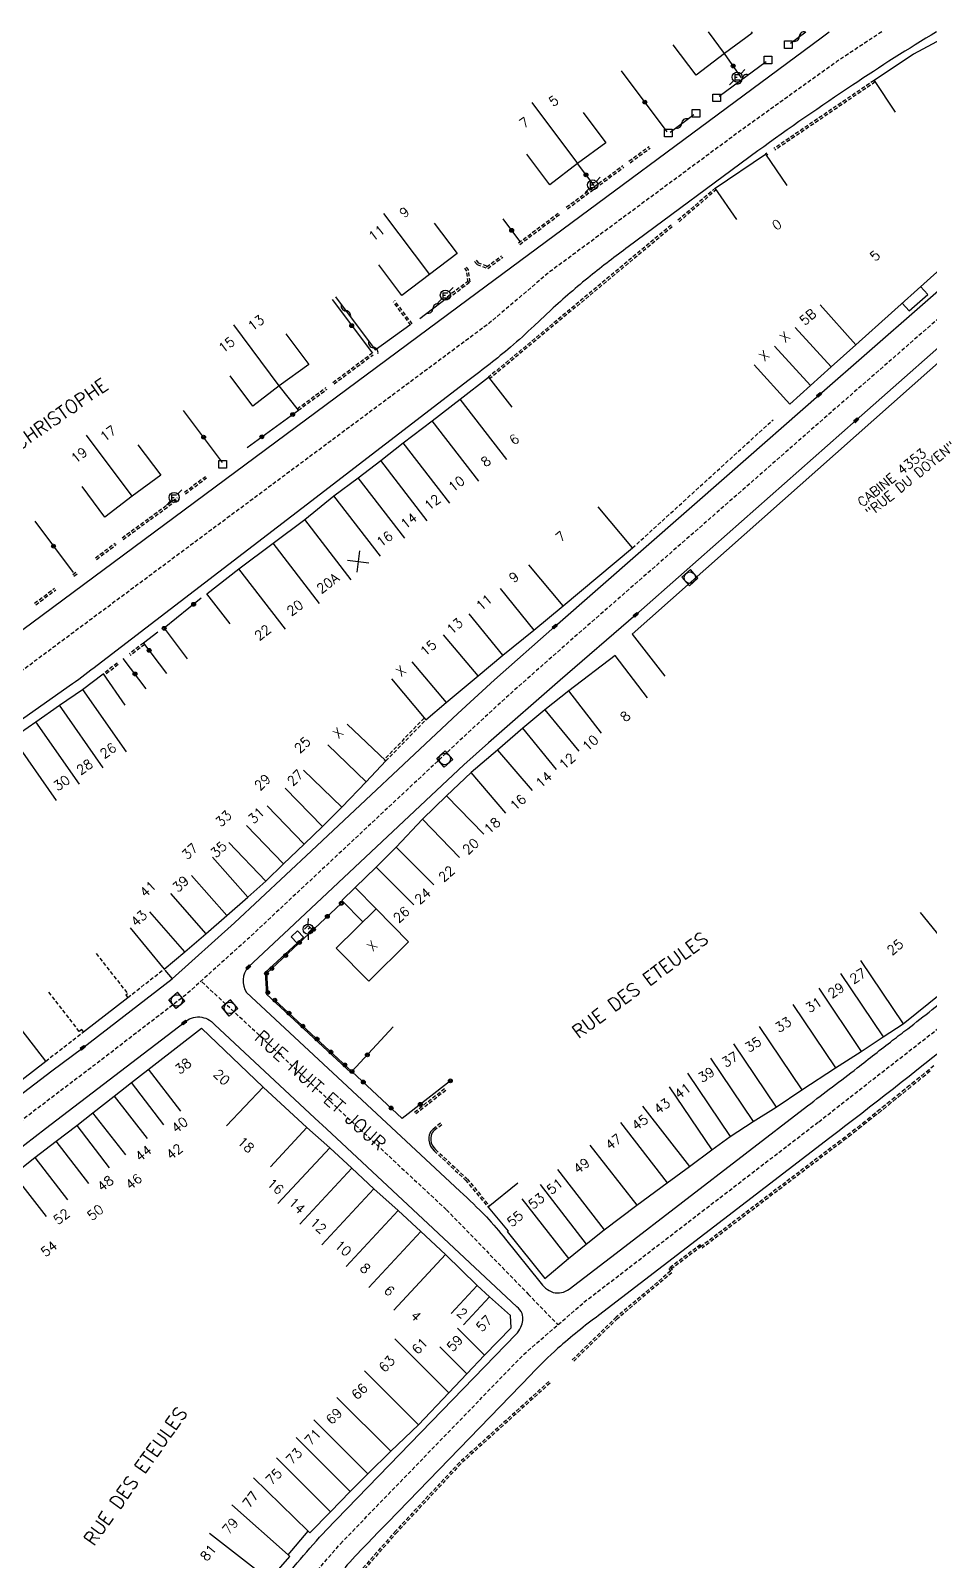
# Model space of a CAD drawing. Header units: millimetres. Extents: x 126000 to 127000, y 153000 to 154000.
# Drawn here: x 126389 to 126506.9, y 153799.6 to 154000.2 of the extents above; entities that cross this region are included whole.
import ezdxf
from ezdxf.enums import TextEntityAlignment as Align

# ---------------------------------------------------------------- set-up
doc = ezdxf.new("R2010")
doc.units = ezdxf.units.MM
doc.linetypes.add('DASHED', pattern=[0.75, 0.5, -0.25])
doc.layers.get('0').update_dxf_attribs({"linetype": 'CONTINUOUS'})
for name, color, linetype in [('W0001', 6, 'DASHED'), ('W0008', 7, 'CONTINUOUS'), ('W0100', 7, 'CONTINUOUS'), ('W0105', 7, 'CONTINUOUS'), ('W0112', 1, 'DASHED'), ('W0310', 3, 'CONTINUOUS'), ('W0322', 7, 'CONTINUOUS'), ('W0334', 7, 'CONTINUOUS'), ('W0400', 7, 'CONTINUOUS'), ('W0420', 7, 'CONTINUOUS'), ('W0471', 7, 'CONTINUOUS'), ('W0984', 7, 'CONTINUOUS'), ('W0989', 7, 'CONTINUOUS'), ('W0991', 7, 'CONTINUOUS'), ('W1102', 7, 'CONTINUOUS')]:
    doc.layers.add(name, color=color, linetype=linetype)
doc.styles.get("Standard").update_dxf_attribs({"font": 'romans.shx', "width": 0.85})

# ---------------------------------------------------------------- blocks, each defined once
blk = doc.blocks.new('t322o')
at = {"color": 0, "linetype": 'Continuous'}
for radius in [0.25, 0.15]:
    blk.add_circle((0, 0), radius, dxfattribs=at)
blk = doc.blocks.new('T400')
for p, q in [((-0.15, 0.3), (0.15, 0.3)), ((-0.15, -0.25), (-0.15, 0.3)), ((-0.15, 0.15), (0.15, 0.15)), ((-0.15, 0), (0.15, 0)), ((0.15, 0.3), (0.15, -0.25)), ((-0.15, -0.15), (0.15, -0.15)), ((-0.15, -0.25), (-0.15, -0.3)), ((-0.15, -0.3), (0.15, -0.3)), ((0.15, -0.3), (0.15, -0.25))]:
    blk.add_line(p, q)
blk = doc.blocks.new('T420')
for p, q in [((0.75, 0.75), (-0.75, 0.75)), ((-0.75, 0.75), (-0.75, -0.75)), ((0.75, 0.75), (0.75, -0.75)), ((0.75, -0.75), (-0.75, -0.75))]:
    blk.add_line(p, q)
blk.add_ellipse((0, 0), major_axis=(-0.53, 0.53), ratio=1, start_param=3.926991, end_param=10.210176)
blk = doc.blocks.new('T471')
for p, q in [((-0.333334, 0.333334), (-0.333334, -0.333334)), ((-0.333334, 0.333334), (0.333334, 0.333334)), ((-0.333334, 0), (0, 0)), ((0.500001, 0.500001), (1.000002, 1.000002)), ((-0.500001, -0.500001), (-1.000002, -1.000002)), ((-0.333334, -0.333334), (0.333334, -0.333334))]:
    blk.add_line(p, q)
blk.add_ellipse((0, 0), major_axis=(0.471405, 0.471405), ratio=1, start_param=5.4977871438, end_param=11.780972451)
blk = doc.blocks.new('CLOTURE')
at = {"layer": 'W0322', "linetype": 'Continuous'}
for radius in [0.25, 0.15]:
    blk.add_circle((0, 0), radius, dxfattribs=at)
blk = doc.blocks.new('t310o')
at = {"color": 0, "linetype": 'Continuous'}
for centre, start, end in [((-0.5, 0.38), 216.8699, 323.1304), ((0.5, -0.37), 36.8699, 143.1303)]:
    blk.add_arc(centre, 0.625, start, end, dxfattribs=at)
blk = doc.blocks.new('t112o')
at = {"color": 0, "linetype": 'Continuous'}
for p, q in [((-0.5, 0.5), (0.5, 0.5)), ((-0.5, -0.5), (-0.5, 0.5)), ((0.5, 0.5), (0.5, -0.5)), ((0.5, -0.5), (-0.5, -0.5))]:
    blk.add_line(p, q, dxfattribs=at)
blk = doc.blocks.new('t991o')
at = {"color": 0, "linetype": 'Continuous'}
for p, q in [((-1, 1), (1, -1)), ((-1, -1), (1, 1))]:
    blk.add_line(p, q, dxfattribs=at)

msp = doc.modelspace()

# ---------------------------------------------------------------- linework, layer by layer
at = {"layer": 'W0001', "flags": 128}
for points in [[(126500.68, 154000), (126494.79, 153996.11), (126482.01, 153986.93), (126456.93, 153968.38), (126449.2, 153961.8), (126385.36, 153914.33), (126331.4, 153875.37), (126310.18, 153859.95), (126301.2, 153853.84), (126290.75, 153846.72), (126276.51, 153837.44), (126269.42, 153832.32), (126261.17, 153824.36), (126251.2, 153810.19), (126244.91, 153792.9), (126242.69, 153780.17), (126241.34, 153769.08), (126235.64, 153718.05), (126231.5, 153683.04), (126231.5, 153683.04)], [(126554.52, 153997.96), (126542.9, 153990.4), (126531.48, 153982.94), (126522.11, 153974.68), (126514.08, 153967.63), (126494.28, 153950.34), (126482.51, 153940.01), (126459.6, 153919.97), (126451.72, 153913), (126446.98, 153908.63), (126427.74, 153890.62), (126417.66, 153881.18), (126409.38, 153873.71), (126397.55, 153864.61), (126393.52, 153861.56), (126371.32, 153844.68), (126368.93, 153842.88), (126355, 153832.33), (126347.04, 153826.33), (126330.39, 153813.74)], [(126428.36, 153859.76), (126411.4, 153875.54)]]:
    msp.add_lwpolyline(points, dxfattribs=at)
at = {"layer": 'W0001'}
for points in [[(126391.94, 153751.67), (126395.41, 153756.2), (126409.86, 153776.57), (126420.68, 153790.93), (126424.19, 153795.43), (126429.69, 153801.77), (126453.7, 153826.58), (126461.62, 153833.43), (126492.41, 153857.1), (126510.42, 153871.17), (126544.34, 153899.62), (126556.02, 153908.94), (126572.58, 153921.16), (126577.82, 153925.03), (126577.82, 153925.03)], [(126428.36, 153859.76), (126428.93, 153859.21), (126443.6, 153845.55), (126454.32, 153834.49), (126458.21, 153830.48), (126458.21, 153830.48)]]:
    msp.add_lwpolyline(points, dxfattribs=at)
at = {"layer": 'W0008'}
for p, q in [((126406.65, 153876.96), (126407.62, 153875.83)), ((126396, 153868.88), (126401.78, 153873.38))]:
    msp.add_line(p, q, dxfattribs=at)
at = {"layer": 'W0008', "flags": 128}
for points in [[(126293.1, 153869.49), (126297.46, 153865.12), (126296.56, 153862.34, 0.0469), (126300.54, 153861.49, 0.0535), (126302.82, 153861.53, 0.0529), (126306.65, 153862.57, 0.0718), (126310.29, 153864.27), (126324.14, 153874.3), (126446.43, 153964.96), (126492.72, 153999.21), (126493.8, 154000, -0.0056)], [(126507.87, 154000, 0.014784), (126496.86, 153993, 0.0123), (126484.44, 153984.39), (126467.43, 153971.81, 0.0107), (126462.44, 153967.97, 0.0178), (126457.28, 153963.51), (126455.08, 153961.45, -0.0106), (126451.98, 153958.65, -0.0134), (126446.57, 153954.36), (126424.62, 153937.5), (126397.76, 153916.92, -0.0103), (126394.55, 153914.5), (126371.77, 153898.49)]]:
    msp.add_lwpolyline(points, format="xyb", dxfattribs=at)
at = {"layer": 'W0008'}
for points in [[(126323.41, 153833.61), (126332.98, 153821.2, 0.41599), (126335.29, 153820.91), (126335.49, 153821.05), (126345.38, 153828.52), (126353.35, 153834.52), (126367.27, 153845.08), (126369.66, 153846.87), (126391.85, 153863.76), (126395.88, 153866.8), (126407.62, 153875.83), (126415.8, 153883.2), (126425.87, 153892.63), (126445.1, 153910.64), (126449.88, 153915.05), (126457.79, 153922.04), (126480.7, 153942.08), (126492.46, 153952.41), (126512.26, 153969.7), (126520.29, 153976.74), (126531.46, 153986.58, 0.355695), (126532.7, 153990.2), (126529.46, 153997.81)], [(126543.74, 153968.53), (126536.09, 153979.67), (126535.64, 153980.28, 0.448736), (126533.3, 153980.87), (126522.14, 153971.04), (126513.35, 153963.24), (126497.32, 153949.08), (126474.78, 153929.15), (126468.42, 153923.56), (126458.51, 153914.99), (126449.11, 153906.76), (126445.86, 153903.88), (126422.95, 153882.38), (126417.59, 153877.37, 0.33477), (126417.37, 153874.04), (126429.95, 153862.34)], [(126429.95, 153862.34), (126445.36, 153847.98, -0.0165), (126448.82, 153844.63, -0.019), (126451.33, 153841.7), (126455.83, 153836.12, 0.152), (126457.58, 153834.72, 0.2246), (126459.69, 153835.15), (126466.41, 153840.31), (126490.96, 153859.2, 0.001), (126497.45, 153864.15, -0.0023), (126502.1, 153867.78, 0.0004), (126504.09, 153869.29, 0.0094), (126510.41, 153874.37, 0.0006), (126520.91, 153883.04, 0.0012), (126534.81, 153894.63), (126543.48, 153901.89, -0.0023), (126548.96, 153906.49, -0.0143), (126558.08, 153913.52), (126571.1, 153923.03, 0.1661), (126572, 153924.43, 0.1925), (126571.23, 153928.27, 0.0242), (126569.25, 153931.2), (126543.74, 153968.53), (126543.74, 153968.53)], [(126594.8, 153895.12, -0.0014), (126592.82, 153897.64, -0.0109), (126587.01, 153905.38, -0.0046), (126583.13, 153910.94), (126578.75, 153917.32, 0.0755), (126577.18, 153919.17, 0.1567), (126575.63, 153919.83, 0.166), (126574.06, 153919.29), (126553.95, 153904.35, 0.0106), (126549.1, 153900.62, 0.0051), (126545.2, 153897.35), (126515.87, 153872.54, -0.0032), (126510.43, 153867.98, -0.0086), (126493.86, 153855), (126463.55, 153831.71, 0.0195), (126458.21, 153827.41, 0.017), (126454.67, 153823.93), (126435.89, 153804.56, 0.0092), (126430.24, 153798.62, 0.0139)], [(126347.65, 153790.47), (126341.77, 153797.64), (126337.25, 153805.23), (126334.21, 153810.48, -0.386593), (126334.41, 153813.17), (126337.47, 153815.59), (126367.6, 153838.39), (126374.23, 153843.48), (126376.05, 153844.67), (126391.02, 153856.21), (126409.21, 153870.11, -0.432094), (126413.15, 153869.86), (126426.34, 153857.58)], [(126347.65, 153790.47, -0.0012), (126355.84, 153783.43, 0.0158), (126363.46, 153777.1), (126389.06, 153757.64, 0.1249), (126390.58, 153756.79, 0.1883), (126392.15, 153757.33, 0.0723), (126393.64, 153759.06), (126408.16, 153778.49), (126411.41, 153782.8), (126418.91, 153792.76, -0.0074), (126422.42, 153797.31, -0.0239), (126429.13, 153804.92), (126452.73, 153829.23, 0.0904), (126453.34, 153830.15, 0.1935), (126453.5, 153831.95, 0.108), (126452.82, 153832.85), (126441.84, 153843.12), (126427.84, 153856.19), (126426.34, 153857.58), (126426.34, 153857.58)]]:
    msp.add_lwpolyline(points, format="xyb", dxfattribs=at)
for points in [[(126431.63, 153887.8), (126429.87, 153886.1), (126432.62, 153883.3)], [(126424, 153880.5), (126419.8, 153876.67), (126419.97, 153873.82), (126431.04, 153863.55)]]:
    msp.add_lwpolyline(points, dxfattribs=at)
at = {"layer": 'W0100'}
for p, q in [((126497.26, 153958.98), (126511.65, 153971.88)), ((126494.04, 153956.07), (126497.26, 153958.98)), ((126488.63, 153951.17), (126494.04, 153956.07)), ((126467.93, 153921.05), (126472.21, 153915.51))]:
    msp.add_line(p, q, dxfattribs=at)
at = {"layer": 'W0100', "flags": 128}
for points in [[(126483.55, 154000), (126483.68, 153999.82), (126480.06, 153997.16), (126476.32, 153994.31), (126473.32, 153998.32), (126473.32, 153998.32)], [(126510.31, 154000), (126504.86, 153997.06), (126499.68, 153993.64), (126502.44, 153989.47), (126502.44, 153989.47)], [(126461.5, 153989.43), (126464.51, 153985.44), (126460.78, 153982.72), (126457.15, 153979.95), (126454.14, 153983.95), (126454.14, 153983.95)], [(126481.67, 153975.39), (126478.85, 153979.52), (126485.41, 153983.98), (126488.22, 153979.85), (126488.22, 153979.85)], [(126441.99, 153974.93), (126445, 153970.94), (126441.35, 153968.19), (126437.72, 153965.45), (126434.71, 153969.45), (126434.71, 153969.45)], [(126422.54, 153960.39), (126425.53, 153956.38), (126421.67, 153953.59), (126418.2, 153950.91), (126415.21, 153954.91), (126415.21, 153954.91)], [(126415.22, 153922.38), (126412.16, 153926.33), (126416.38, 153929.61), (126420.84, 153932.95), (126425, 153936.07), (126428.82, 153939.18), (126432.01, 153941.53), (126434.97, 153943.79), (126437.9, 153946.13), (126441.72, 153948.99), (126445.39, 153951.83), (126449.11, 153954.73), (126452.18, 153950.78), (126452.18, 153950.78)], [(126403.11, 153945.87), (126406.11, 153941.87), (126402.38, 153939.13), (126398.79, 153936.38), (126395.79, 153940.38), (126395.79, 153940.38)], [(126375.53, 153893.54), (126372.68, 153897.65), (126377.58, 153901.04), (126386.72, 153907.42), (126389.74, 153909.54), (126392.86, 153911.7), (126395.87, 153913.79), (126398.56, 153915.83), (126401.4, 153911.72), (126401.4, 153911.72)]]:
    msp.add_lwpolyline(points, dxfattribs=at)
at = {"layer": 'W0100'}
for points in [[(126534.22, 153972.99), (126537.53, 153975.23), (126534.42, 153979.83), (126523.57, 153970.3), (126514.32, 153962.14), (126467.93, 153921.05)], [(126436.37, 153915.16), (126440.87, 153909.8), (126443.55, 153912.05), (126447.73, 153915.58), (126450.99, 153918.27), (126455.04, 153921.56), (126458.88, 153924.73), (126467.99, 153932.33), (126463.5, 153937.71)], [(126469.97, 153912.69), (126465.71, 153918.24), (126459.65, 153913.6), (126456.51, 153911.1), (126453.59, 153908.72), (126450.29, 153905.83), (126446.83, 153902.89), (126443.6, 153899.82), (126440.45, 153896.76), (126437.01, 153893.12), (126434.35, 153890.49), (126431.63, 153887.8), (126434.37, 153885.03), (126429.12, 153879.86), (126433.39, 153875.53), (126438.63, 153880.7)], [(126402.11, 153882.52), (126406.57, 153877.12), (126409.28, 153879.36), (126412.01, 153881.74), (126414.77, 153884.14), (126417.52, 153886.56), (126419.88, 153888.66), (126422.23, 153890.91), (126424.93, 153893.48), (126427.31, 153895.79), (126429.88, 153898.36), (126433.05, 153901.67), (126435.65, 153904.4), (126430.57, 153909.22)], [(126452.94, 153849.06), (126449.07, 153845.88), (126451.66, 153842.77), (126451.55, 153842.7), (126456.47, 153836.56), (126459.59, 153839.16), (126461.91, 153841.04), (126464.28, 153842.93), (126468.55, 153846.14), (126472.54, 153849.09), (126475.46, 153851.25), (126478.38, 153853.41), (126480.8, 153855.18), (126483.8, 153857.13), (126486.82, 153859.03), (126490.2, 153861.28), (126494.62, 153864.18), (126497.99, 153866.31), (126500.85, 153868.23), (126503.48, 153869.93), (126512.02, 153876.8)], [(126368.71, 153856.61), (126373, 153851.08), (126391.04, 153865.05), (126386.75, 153870.58)], [(126349.67, 153813.93), (126345.43, 153819.51), (126350.43, 153823.3), (126354.09, 153826.11), (126357.51, 153828.67), (126361.15, 153831.45), (126368.88, 153837.04), (126374.95, 153841.42), (126377.18, 153843.05), (126383.9, 153847.91), (126386.79, 153850.2), (126389.62, 153852.39), (126392.41, 153854.55), (126395.1, 153856.61), (126397.22, 153858.27), (126400.02, 153860.45), (126402.26, 153862.23), (126411.48, 153869.35), (126419.57, 153861.62), (126425.27, 153856.33), (126420.51, 153851.2)], [(126420.4, 153797.03), (126423.03, 153800.11), (126422.81, 153800.3), (126425.43, 153803.42), (126425.66, 153803.22), (126428.37, 153805.97), (126430.95, 153808.61), (126433.27, 153810.95), (126436.28, 153813.89), (126439.91, 153817.38), (126443.91, 153821.56), (126446.27, 153824.06), (126448.57, 153826.5), (126452.06, 153830.06), (126451.98, 153831.68), (126449.24, 153834.15), (126447.62, 153835.62), (126443.48, 153839.71), (126440.23, 153842.69), (126437.26, 153845.47), (126434.06, 153848.3), (126431.19, 153851.02), (126428.28, 153853.7), (126425.27, 153856.33), (126425.27, 153856.33)]]:
    msp.add_lwpolyline(points, dxfattribs=at)
at = {"layer": 'W0105'}
msp.add_lwpolyline([(126503.36, 153964.45), (126504.29, 153963.41), (126506.71, 153965.58), (126505.78, 153966.62)], dxfattribs=at)
at = {"layer": 'W0112'}
for p, q in [((126499.68, 153993.64), (126486.51, 153984.69)), ((126499.82, 153993.43), (126486.65, 153984.48)), ((126467.52, 153983.06), (126470.16, 153984.98)), ((126467.67, 153982.85), (126470.31, 153984.77)), ((126459.31, 153977.01), (126466.71, 153982.46)), ((126485.59, 153984.1), (126485.41, 153983.98)), ((126485.73, 153983.9), (126485.55, 153983.77)), ((126459.46, 153976.81), (126466.86, 153982.26)), ((126478.86, 153979.53), (126473.89, 153975.26)), ((126479.02, 153979.34), (126474.05, 153975.07)), ((126453.05, 153972.33), (126458.27, 153976.25)), ((126473.05, 153974.65), (126449.11, 153954.73)), ((126473.21, 153974.45), (126449.27, 153954.53)), ((126453.2, 153972.13), (126458.42, 153976.05)), ((126448.86, 153969.19), (126450.82, 153970.65)), ((126449.01, 153968.99), (126450.97, 153970.45)), ((126446.25, 153968.64), (126445.99, 153969.02)), ((126446.46, 153968.79), (126446.2, 153969.17)), ((126446.44, 153967.19), (126446.21, 153968.75)), ((126446.69, 153967.22), (126446.46, 153968.79)), ((126447.28, 153969.89), (126447.6, 153969.52)), ((126447.48, 153970.05), (126447.79, 153969.67)), ((126447.6, 153969.52), (126449.01, 153968.99)), ((126447.68, 153969.75), (126449.09, 153969.22)), ((126443.67, 153965.28), (126446.54, 153967.42)), ((126443.82, 153965.08), (126446.69, 153967.22)), ((126438.91, 153961.55), (126436.6, 153964.61)), ((126439.11, 153961.7), (126436.8, 153964.76)), ((126428.7, 153954.04), (126433.82, 153957.87)), ((126428.85, 153953.84), (126433.97, 153957.67)), ((126424.02, 153950.58), (126427.78, 153953.36)), ((126424.16, 153950.38), (126427.93, 153953.16)), ((126467.99, 153932.33), (126486.43, 153949.14)), ((126409.23, 153939.65), (126411.97, 153941.72)), ((126409.38, 153939.45), (126412.13, 153941.53)), ((126404.62, 153936.27), (126408.28, 153938.96)), ((126404.77, 153936.06), (126408.43, 153938.76)), ((126401.04, 153933.65), (126404.5, 153936.19)), ((126401.18, 153933.45), (126404.65, 153935.99)), ((126397.55, 153931.04), (126400.14, 153932.98)), ((126397.7, 153930.84), (126400.29, 153932.77)), ((126394.6, 153928.84), (126395.14, 153929.25)), ((126394.74, 153928.64), (126395.29, 153929.05)), ((126389.57, 153925.08), (126392.19, 153927.05)), ((126389.72, 153924.88), (126392.34, 153926.85)), ((126403.86, 153919.87), (126401.96, 153918.43)), ((126404.01, 153919.67), (126402.11, 153918.23)), ((126400.4, 153917.24), (126398.56, 153915.83)), ((126400.55, 153917.04), (126398.71, 153915.63)), ((126507.52, 153864.42), (126506.88, 153863.91)), ((126504.97, 153862.38), (126504.32, 153861.86)), ((126505.13, 153862.19), (126504.48, 153861.66)), ((126505.62, 153862.9), (126504.97, 153862.38)), ((126505.78, 153862.71), (126505.13, 153862.19)), ((126506.25, 153863.41), (126505.62, 153862.9)), ((126506.41, 153863.21), (126505.78, 153862.71)), ((126506.88, 153863.91), (126506.25, 153863.41)), ((126507.04, 153863.72), (126506.41, 153863.21)), ((126439.41, 153858.37), (126443.35, 153861.45)), ((126439.56, 153858.17), (126443.51, 153861.25)), ((126502.38, 153860.28), (126501.74, 153859.76)), ((126502.54, 153860.09), (126501.89, 153859.56)), ((126503.03, 153860.81), (126502.38, 153860.28)), ((126503.19, 153860.61), (126502.54, 153860.09)), ((126503.68, 153861.33), (126503.03, 153860.81)), ((126503.83, 153861.14), (126503.19, 153860.61)), ((126504.32, 153861.86), (126503.68, 153861.33)), ((126504.48, 153861.66), (126503.83, 153861.14)), ((126499.79, 153858.18), (126499.14, 153857.66)), ((126499.95, 153857.99), (126499.3, 153857.47)), ((126500.44, 153858.71), (126499.79, 153858.18)), ((126500.6, 153858.51), (126499.95, 153857.99)), ((126501.09, 153859.23), (126500.44, 153858.71)), ((126501.25, 153859.04), (126500.6, 153858.51)), ((126501.74, 153859.76), (126501.09, 153859.23)), ((126501.89, 153859.56), (126501.25, 153859.04)), ((126441.66, 153855.97), (126441.51, 153855.77)), ((126441.83, 153856.13), (126441.66, 153855.97)), ((126442.82, 153856.9), (126441.83, 153856.13)), ((126441.98, 153855.94), (126441.84, 153855.81)), ((126442.98, 153856.71), (126441.98, 153855.94)), ((126497.18, 153856.11), (126496.53, 153855.6)), ((126497.34, 153855.92), (126496.68, 153855.4)), ((126497.84, 153856.63), (126497.18, 153856.11)), ((126497.99, 153856.43), (126497.34, 153855.92)), ((126498.49, 153857.14), (126497.84, 153856.63)), ((126498.65, 153856.95), (126497.99, 153856.43)), ((126499.14, 153857.66), (126498.49, 153857.14)), ((126499.3, 153857.47), (126498.65, 153856.95)), ((126441.33, 153855.32), (126441.29, 153855.07)), ((126441.29, 153855.07), (126441.29, 153854.67)), ((126441.29, 153854.67), (126441.36, 153854.28)), ((126441.41, 153855.55), (126441.33, 153855.32)), ((126441.36, 153854.28), (126441.51, 153853.9)), ((126441.51, 153855.77), (126441.41, 153855.55)), ((126441.51, 153853.9), (126441.72, 153853.57)), ((126441.57, 153855.26), (126441.53, 153855.04)), ((126441.53, 153855.04), (126441.53, 153854.69)), ((126441.53, 153854.69), (126441.6, 153854.35)), ((126441.64, 153855.46), (126441.57, 153855.26)), ((126441.6, 153854.35), (126441.73, 153854.02)), ((126441.73, 153855.64), (126441.64, 153855.46)), ((126441.84, 153855.81), (126441.73, 153855.64)), ((126441.73, 153854.02), (126441.92, 153853.71)), ((126495.21, 153854.59), (126476.98, 153840.74)), ((126495.36, 153854.39), (126477.14, 153840.54)), ((126495.87, 153855.09), (126495.21, 153854.59)), ((126496.02, 153854.89), (126495.36, 153854.39)), ((126496.53, 153855.6), (126495.87, 153855.09)), ((126496.68, 153855.4), (126496.02, 153854.89)), ((126441.72, 153853.57), (126441.98, 153853.28)), ((126441.92, 153853.71), (126442.15, 153853.46)), ((126441.98, 153853.28), (126446.09, 153849.46)), ((126442.15, 153853.46), (126446.26, 153849.65)), ((126446.09, 153849.46), (126449.07, 153845.88)), ((126446.29, 153849.62), (126449.26, 153846.04)), ((126476.88, 153840.97), (126472.75, 153837.85)), ((126477.03, 153840.77), (126472.9, 153837.66)), ((126476.76, 153840.64), (126476.65, 153840.87)), ((126476.98, 153840.74), (126476.88, 153840.97)), ((126472.75, 153837.85), (126472.98, 153837.51)), ((126472.96, 153837.99), (126473.19, 153837.64)), ((126472.98, 153837.51), (126465.85, 153831.46)), ((126473.14, 153837.31), (126466.01, 153831.27)), ((126465.85, 153831.46), (126459.99, 153825.8)), ((126466.03, 153831.28), (126460.17, 153825.62)), ((126457.01, 153823.02), (126445.29, 153812.42)), ((126457.18, 153822.84), (126445.46, 153812.24)), ((126445.29, 153812.42), (126436.94, 153803.46)), ((126445.48, 153812.25), (126437.12, 153803.29)), ((126436.94, 153803.46), (126426.19, 153791.28)), ((126437.12, 153803.29), (126426.38, 153791.12))]:
    msp.add_line(p, q, dxfattribs=at)
msp.add_lwpolyline([(126435.65, 153904.4), (126440.87, 153909.8), (126440.67, 153910.03), (126435.43, 153904.61)], close=True, dxfattribs=at)
for points in [[(126397.66, 153879.16), (126401.77, 153873.88), (126401.53, 153873.7), (126401.78, 153873.38), (126406.57, 153877.12)], [(126391.04, 153865.05), (126396, 153868.88), (126395.75, 153869.2), (126395.44, 153868.95), (126391.33, 153874.23)]]:
    msp.add_lwpolyline(points, dxfattribs=at)
at = {"layer": 'W0310', "flags": 128}
for points in [[(126488.73, 153998.54), (126490.72, 154000)], [(126479.34, 153991.57), (126485.51, 153996.11), (126485.51, 153996.11)], [(126472.93, 153986.87), (126476.02, 153989.16), (126476.02, 153989.16)], [(126429.03, 153965.24), (126434.22, 153958.31), (126438.79, 153961.59), (126438.79, 153961.59)], [(126440.09, 153962.44), (126443.61, 153965.07), (126443.61, 153965.07)]]:
    msp.add_lwpolyline(points, dxfattribs=at)
at = {"layer": 'W0322', "flags": 128}
for points in [[(126482.27, 153993.98), (126480.06, 153997.16), (126480.06, 153997.16)], [(126472.52, 153986.88), (126466.55, 153994.9), (126466.55, 153994.9)], [(126462.95, 153979.87), (126460.78, 153982.72), (126460.78, 153982.72)], [(126453.22, 153972.55), (126451.01, 153975.48), (126451.01, 153975.48)], [(126428.59, 153964.92), (126433.87, 153957.86), (126433.87, 153957.86)], [(126417.44, 153945.51), (126424.18, 153950.39), (126421.67, 153953.59), (126421.67, 153953.59)], [(126414.23, 153943.53), (126409.12, 153950.36), (126409.12, 153950.36)], [(126389.59, 153935.84), (126394.64, 153929.13), (126394.64, 153929.13)], [(126411.44, 153925.76), (126406.56, 153921.8), (126409.57, 153917.81), (126409.57, 153917.81)], [(126405.75, 153921.3), (126403.86, 153919.87), (126406.88, 153915.88), (126406.88, 153915.88)], [(126404.21, 153913.87), (126401.2, 153917.86), (126401.2, 153917.86)]]:
    msp.add_lwpolyline(points, dxfattribs=at)
at = {"layer": 'W0322'}
for points in [[(126429.79, 153885.73), (126419.99, 153876.55), (126420.18, 153873.88)], [(126421.09, 153873.04), (126431.2, 153863.68)], [(126444.1, 153862.46), (126437.8, 153857.53), (126431.2, 153863.68), (126436.61, 153869.54), (126436.61, 153869.54)]]:
    msp.add_lwpolyline(points, dxfattribs=at)
at = {"layer": 'W0334'}
msp.add_lwpolyline([(126424, 153880.5), (126423.21, 153881.36), (126424.07, 153882.15), (126424.85, 153881.3)], close=True, dxfattribs=at)
at = {"layer": 'W1102', "flags": 128}
for points in [[(126480.06, 153997.16), (126477.94, 154000)], [(126454.8, 153990.74), (126460.78, 153982.72), (126460.78, 153982.72)], [(126435.34, 153976.19), (126441.35, 153968.19), (126441.35, 153968.19)], [(126421.67, 153953.59), (126415.69, 153961.6), (126415.69, 153961.6)], [(126451.5, 153943.91), (126445.39, 153951.83), (126445.39, 153951.83)], [(126447.83, 153941.07), (126441.72, 153948.99), (126441.72, 153948.99)], [(126402.38, 153939.13), (126396.37, 153947.13), (126396.37, 153947.13)], [(126444.01, 153938.22), (126437.9, 153946.13), (126437.9, 153946.13)], [(126441.08, 153935.87), (126434.97, 153943.79), (126434.97, 153943.79)], [(126438.12, 153933.62), (126432.01, 153941.53), (126432.01, 153941.53)], [(126434.93, 153931.26), (126428.82, 153939.18), (126428.82, 153939.18)], [(126431.11, 153928.16), (126425, 153936.07), (126425, 153936.07)], [(126426.95, 153925.03), (126420.84, 153932.95), (126420.84, 153932.95)], [(126422.49, 153921.69), (126416.38, 153929.61), (126416.38, 153929.61)], [(126395.87, 153913.79), (126401.59, 153905.59), (126401.59, 153905.59)], [(126398.58, 153903.5), (126392.86, 153911.7), (126392.86, 153911.7)], [(126395.46, 153901.34), (126389.74, 153909.54), (126389.74, 153909.54)], [(126392.44, 153899.22), (126386.72, 153907.42), (126386.72, 153907.42)]]:
    msp.add_lwpolyline(points, dxfattribs=at)
at = {"layer": 'W1102'}
for points in [[(126497.26, 153958.98), (126492.58, 153964.19)], [(126489.34, 153961.25), (126494.04, 153956.07)], [(126486.63, 153958.8), (126491.34, 153953.62)], [(126488.63, 153951.17), (126483.93, 153956.36)], [(126458.88, 153924.73), (126454.41, 153930.12)], [(126450.64, 153927), (126455.04, 153921.56)], [(126450.99, 153918.27), (126446.58, 153923.71)], [(126447.73, 153915.58), (126443.19, 153920.92)], [(126439.06, 153917.41), (126443.55, 153912.05)], [(126463.91, 153908.05), (126459.65, 153913.6)], [(126456.51, 153911.1), (126460.93, 153905.67)], [(126458.01, 153903.29), (126453.59, 153908.72)], [(126428.01, 153906.52), (126433.05, 153901.67)], [(126450.29, 153905.83), (126454.83, 153900.51)], [(126429.88, 153898.36), (126424.83, 153903.21)], [(126451.37, 153897.56), (126446.83, 153902.89)], [(126422.44, 153900.82), (126427.31, 153895.79)], [(126424.93, 153893.48), (126420.06, 153898.51)], [(126443.6, 153899.82), (126448.47, 153894.79)], [(126445.31, 153891.73), (126440.45, 153896.76)], [(126417.38, 153895.96), (126422.23, 153890.91)], [(126419.88, 153888.66), (126415.04, 153893.71)], [(126441.94, 153888.16), (126437.01, 153893.12)], [(126412.9, 153891.81), (126417.52, 153886.56)], [(126439.29, 153885.52), (126434.35, 153890.49)], [(126414.77, 153884.14), (126410.15, 153889.39)], [(126407.41, 153887.02), (126412.01, 153881.74)], [(126409.28, 153879.36), (126404.68, 153884.64)], [(126434.37, 153885.03), (126438.63, 153880.7)], [(126505.7, 153884.55), (126512.02, 153876.8), (126512.02, 153876.8)], [(126497.91, 153878.25), (126503.48, 153869.94), (126503.48, 153869.94)], [(126495.28, 153876.54), (126500.85, 153868.23), (126500.85, 153868.23)], [(126492.41, 153874.62), (126497.99, 153866.31), (126497.99, 153866.31)], [(126489.02, 153872.47), (126494.62, 153864.18), (126494.62, 153864.18)], [(126484.6, 153869.57), (126490.2, 153861.28), (126490.2, 153861.28)], [(126481.22, 153867.32), (126486.82, 153859.03), (126486.82, 153859.03)], [(126408.77, 153858.48), (126404.52, 153863.98)], [(126478.2, 153865.42), (126483.8, 153857.13), (126483.8, 153857.13)], [(126406.53, 153856.69), (126402.26, 153862.23)], [(126475.21, 153863.47), (126480.8, 153855.18), (126480.8, 153855.18)], [(126400.02, 153860.45), (126404.32, 153854.92)], [(126414.73, 153856.56), (126419.57, 153861.62)], [(126472.78, 153861.69), (126478.38, 153853.41), (126478.38, 153853.41)], [(126401.52, 153852.74), (126397.22, 153858.27)], [(126469.32, 153859.13), (126475.46, 153851.25), (126475.46, 153851.25)], [(126395.1, 153856.61), (126399.36, 153851.06)], [(126466.4, 153856.98), (126472.54, 153849.09), (126472.54, 153849.09)], [(126396.67, 153849), (126392.41, 153854.55)], [(126462.4, 153854.03), (126468.55, 153846.14), (126468.55, 153846.14)], [(126389.62, 153852.39), (126393.91, 153846.86)], [(126421.47, 153846.37), (126428.28, 153853.7), (126428.28, 153853.7)], [(126386.79, 153850.2), (126391.09, 153844.67)], [(126424.38, 153843.69), (126431.19, 153851.02), (126431.19, 153851.02)], [(126458.14, 153850.82), (126464.28, 153842.93), (126464.28, 153842.93)], [(126427.24, 153840.98), (126434.06, 153848.3), (126434.06, 153848.3)], [(126455.9, 153848.89), (126461.91, 153841.04), (126461.91, 153841.04)], [(126453.48, 153847), (126459.59, 153839.16), (126459.59, 153839.16)], [(126430.42, 153838.14), (126437.26, 153845.47), (126437.26, 153845.47)], [(126433.42, 153835.37), (126440.23, 153842.69), (126440.23, 153842.69)], [(126436.67, 153832.38), (126443.48, 153839.71), (126443.48, 153839.71)], [(126444.21, 153831.96), (126447.62, 153835.62), (126447.62, 153835.62)], [(126445.84, 153830.49), (126449.24, 153834.15), (126449.24, 153834.15)], [(126445.03, 153830.03), (126448.57, 153826.5), (126448.57, 153826.5)], [(126436.83, 153828.63), (126443.91, 153821.56), (126443.91, 153821.56)], [(126442.73, 153827.59), (126446.27, 153824.06), (126446.27, 153824.06)], [(126432.83, 153824.46), (126439.91, 153817.38), (126439.91, 153817.38)], [(126429.21, 153820.96), (126436.28, 153813.89), (126436.28, 153813.89)], [(126426.2, 153818.02), (126433.27, 153810.95), (126433.27, 153810.95)], [(126423.88, 153815.68), (126430.95, 153808.61), (126430.95, 153808.61)], [(126421.3, 153813.05), (126428.37, 153805.97), (126428.37, 153805.97)], [(126418.29, 153810.43), (126425.43, 153803.42), (126425.43, 153803.42)], [(126415.46, 153806.85), (126422.81, 153800.3), (126422.81, 153800.3)], [(126412.51, 153803.17), (126420.4, 153797.03), (126420.4, 153797.03)]]:
    msp.add_lwpolyline(points, dxfattribs=at)

# ---------------------------------------------------------------- block references
at = {"layer": 'W0112', "rotation": 0.009719999999960925}
for p in [(126488.44, 153998.34), (126485.75, 153996.31), (126479.04, 153991.35), (126476.31, 153989.33), (126472.68, 153986.74), (126414.25, 153943.29)]:
    msp.add_blockref('t112o', p, dxfattribs=at)
at = {"layer": 'W0310'}
for p, rotation in [((126489.87, 153999.37), 36.42018733875346), ((126482.35, 153993.78), 36.33053862102652), ((126474.43, 153987.99), 36.51297918219169), ((126430.4, 153963.42), 306.7779759894281), ((126441.81, 153963.72), 36.76568636157627), ((126433.99, 153958.61), 306.7779759894281)]:
    msp.add_blockref('t310o', p, dxfattribs=dict(at, rotation=rotation))
at = {"layer": 'W0322'}
for name, p, rotation in [('t322o', (126481.2, 153995.53), 124.7342414947115), ('t322o', (126469.61, 153990.79), 126.6802271441395), ('t322o', (126461.89, 153981.26), 127.265278323133), ('t322o', (126452.14, 153973.97), 127.0112333902491), ('t322o', (126431.16, 153961.48), 306.777668893394), ('t322o', (126423.42, 153949.84), 35.91225051434442), ('t322o', (126411.74, 153946.86), 126.7778287763093), ('t322o', (126419.37, 153946.91), 35.91225051434442), ('t322o', (126392.05, 153932.57), 306.9682052458079), ('t322o', (126410.43, 153924.95), 219.1196631271514), ('t322o', (126406.56, 153921.8), 219.1196631271514), ('t322o', (126404.6, 153918.9), 307.1044708768749), ('t322o', (126402.75, 153915.81), 127.0824479145438), ('CLOTURE', (126429.79, 153885.73), 43.14372), ('CLOTURE', (126427.97, 153884.03), 43.14372), ('CLOTURE', (126426.15, 153882.32), 43.14372), ('CLOTURE', (126424.32, 153880.61), 43.14372), ('CLOTURE', (126422.5, 153878.9), 43.14372), ('CLOTURE', (126419.99, 153876.55), 274.17092), ('CLOTURE', (126420.68, 153877.19), 43.14372), ('CLOTURE', (126420.17, 153874.05), 274.17092), ('CLOTURE', (126421.09, 153873.04), 317.20005), ('CLOTURE', (126422.93, 153871.33), 317.20005), ('CLOTURE', (126424.76, 153869.64), 317.20005), ('CLOTURE', (126426.6, 153867.94), 317.20005), ('CLOTURE', (126428.43, 153866.24), 317.20005), ('t322o', (126433.22, 153865.87), 47.25877901226632), ('CLOTURE', (126430.26, 153864.55), 317.20005), ('CLOTURE', (126431.2, 153863.68), 317.20005), ('t322o', (126432.68, 153862.3), 137.0235186971279), ('t322o', (126444.1, 153862.46), 218.0948363520344), ('t322o', (126436.34, 153858.89), 137.0235186971279), ('t322o', (126440.16, 153859.38), 218.0948363520344)]:
    msp.add_blockref(name, p, dxfattribs=dict(at, rotation=rotation))
at = {"layer": 'W0400'}
for p, rotation in [((126492.46, 153952.41), 311.2529599995452), ((126497.32, 153949.08), 311.4482), ((126457.79, 153922.04), 311.4821399965816), ((126468.42, 153923.56), 311.3336), ((126417.59, 153877.37), 133.396200000268), ((126409.21, 153870.11), 127.35685), ((126395.88, 153866.8), 307.1276700017712)]:
    msp.add_blockref('T400', p, dxfattribs=dict(at, rotation=rotation))
at = {"layer": 'W0420'}
for p, rotation in [((126475.51, 153928.44), 221.4482), ((126443.37, 153904.66), 221.5628), ((126408.23, 153873.01), 310.6004), ((126415.18, 153872.02), 310.6004)]:
    msp.add_blockref('T420', p, dxfattribs=dict(at, rotation=rotation))
at = {"layer": 'W0471'}
for p, rotation in [((126481.73, 153994.06), 0.009719999999960925), ((126462.76, 153979.93), 0.009719999999960925), ((126443.45, 153965.47), 0.009719999999960925), ((126407.87, 153938.95), 0.009719999999960925), ((126425.46, 153882.35), 223.9692)]:
    msp.add_blockref('T471', p, dxfattribs=dict(at, rotation=rotation))
at = {"layer": 'W0991', "rotation": 307.4769316009362}
msp.add_blockref('t991o', (126432.02, 153930.56), dxfattribs=at)

# ---------------------------------------------------------------- texts
at = {"layer": 'W0984'}
for s, p in [('"RUE DU DOYEN"', (126499.17, 153936.32)), ('CABINE 4353', (126498.13, 153937.62))]:
    msp.add_text(s, height=1.25, rotation=38.9697, dxfattribs=at).set_placement(p)
at = {"layer": 'W0989'}
for s, rotation, p in [('REMPART SAINT-CHRISTOPHE', 34.7981, (126384.79, 153944.22)), ('RUE DES ETEULES', 36.6316, (126468.96, 153875.03)), ('RUE NUIT ET JOUR', 318.0358, (126427.08, 153861.24)), ('RUE DES ETEULES', 54.7911, (126402.8, 153810.65))]:
    msp.add_text(s, height=1.75, rotation=rotation, dxfattribs=at).set_placement(p, align=Align.MIDDLE)
at = {"layer": 'W0991'}
for s, rotation, p in [('5', 36.0055, (126457.65, 153990.96)), ('7', 37.362, (126453.8, 153988.1)), ('9', 37.0105, (126438.06, 153976.35)), ('11', 37.0107, (126434.42, 153973.61)), ('0', 34.2152, (126486.91, 153974.72)), ('5', 41.3652, (126499.79, 153970.65)), ('13', 35.9664, (126418.61, 153961.86)), ('5B', 41.3652, (126490.99, 153962.62)), ('X', 42.139, (126487.96, 153960)), ('15', 37.6593, (126414.75, 153958.98)), ('X', 42.139, (126485.26, 153957.54)), ('17', 36.2492, (126399.22, 153947.36)), ('6', 37.9087, (126452.47, 153946.57)), ('19', 37.4869, (126395.41, 153944.5)), ('8', 37.7627, (126448.76, 153943.69)), ('10', 36.7558, (126444.9, 153940.75)), ('12', 38.6426, (126441.74, 153938.32)), ('14', 37.3366, (126438.65, 153935.9)), ('16', 36.4785, (126435.47, 153933.52)), ('7', 40.8088, (126458.57, 153933.83)), ('20A', 36.879, (126428.02, 153927.71)), ('9', 40.8088, (126452.43, 153928.51)), ('20', 36.8352, (126423.71, 153924.48)), ('11', 40.8088, (126448.52, 153925.2)), ('22', 37.7751, (126419.48, 153921.25)), ('13', 40.8088, (126444.67, 153922.09)), ('15', 40.8088, (126441.2, 153919.22)), ('X', 40.8088, (126437.62, 153916.19)), ('8', 41.7895, (126467.04, 153910.26)), ('X', 42.9225, (126429.37, 153908.08)), ('26', 34.7784, (126399.21, 153905.77)), ('25', 43.1784, (126424.7, 153906.52)), ('10', 41.7895, (126462.45, 153906.77)), ('28', 34.6568, (126396.13, 153903.63)), ('12', 41.7895, (126459.42, 153904.39)), ('30', 35.124, (126393.12, 153901.53)), ('29', 43.1784, (126419.46, 153901.63)), ('27', 43.1784, (126423.75, 153902.21)), ('14', 41.7895, (126456.36, 153901.96)), ('31', 43.1784, (126418.64, 153897.26)), ('16', 41.7895, (126452.97, 153898.98)), ('33', 43.1784, (126414.35, 153896.85)), ('18', 41.7895, (126449.59, 153895.95)), ('20', 41.7895, (126446.77, 153893.22)), ('37', 43.1784, (126409.93, 153892.56)), ('35', 43.1784, (126413.72, 153892.81)), ('22', 41.7895, (126443.6, 153889.61)), ('41', 43.1784, (126404.44, 153887.62)), ('39', 43.1784, (126408.73, 153888.28)), ('24', 41.7895, (126440.46, 153886.69)), ('43', 43.1784, (126403.26, 153883.77)), ('26', 41.7895, (126437.68, 153884.26)), ('X', 44.5764, (126433.85, 153880.16)), ('25', 38.7522, (126502.43, 153880)), ('27', 33.0044, (126497.54, 153876.22)), ('29', 33.855, (126494.68, 153874.33)), ('31', 32.3535, (126491.75, 153872.43)), ('33', 33.2238, (126487.75, 153869.84)), ('35', 33.6658, (126483.8, 153867.23)), ('37', 32.1993, (126480.78, 153865.27)), ('38', 37.9512, (126409.06, 153864.4)), ('39', 33.0217, (126477.67, 153863.28)), ('20', 317.1825, (126414.12, 153862.94)), ('41', 36.2608, (126474.56, 153861.15)), ('43', 36.5463, (126471.86, 153859.15)), ('45', 36.4369, (126468.96, 153857.01)), ('40', 37.9512, (126408.6, 153856.69)), ('44', 37.9512, (126403.85, 153852.98)), ('42', 37.9512, (126407.92, 153853.19)), ('18', 317.1825, (126417.29, 153854.08)), ('47', 36.414, (126465.5, 153854.46)), ('49', 36.9526, (126461.3, 153851.33)), ('48', 37.9512, (126398.86, 153849.01)), ('46', 37.9512, (126402.58, 153849.26)), ('16', 318.761, (126421.17, 153848.62)), ('51', 38.5481, (126457.8, 153848.64)), ('50', 37.9512, (126397.54, 153845.21)), ('14', 317.3835, (126423.98, 153846.1)), ('53', 39.0915, (126455.39, 153846.7)), ('52', 37.9512, (126393.11, 153844.67)), ('12', 316.5457, (126426.78, 153843.49)), ('55', 39.7452, (126452.59, 153844.39)), ('54', 37.9512, (126391.45, 153840.44)), ('10', 318.5567, (126430.04, 153840.51)), ('8', 316.8833, (126432.94, 153837.88)), ('6', 317.4546, (126436.11, 153834.94)), ('4', 315.3411, (126439.58, 153831.62)), ('2', 317.8442, (126445.66, 153832)), ('57', 45.3918, (126448.53, 153830.65)), ('61', 46.628, (126440.09, 153827.69)), ('59', 46.6123, (126444.67, 153828.05)), ('63', 46.2272, (126435.77, 153825.35)), ('66', 43.9571, (126432.19, 153821.75)), ('69', 44.3086, (126428.84, 153818.5)), ('71', 45.3361, (126426.07, 153815.75)), ('73', 45.5093, (126423.6, 153813.25)), ('75', 45.4281, (126420.96, 153810.56)), ('77', 54.0363, (126417.89, 153807.57)), ('79', 49.5757, (126415.24, 153804.08)), ('81', 50.7317, (126412.34, 153800.6))]:
    msp.add_text(s, height=1.25, rotation=rotation, dxfattribs=at).set_placement(p, align=Align.MIDDLE)

doc.saveas('drawing.dxf')
